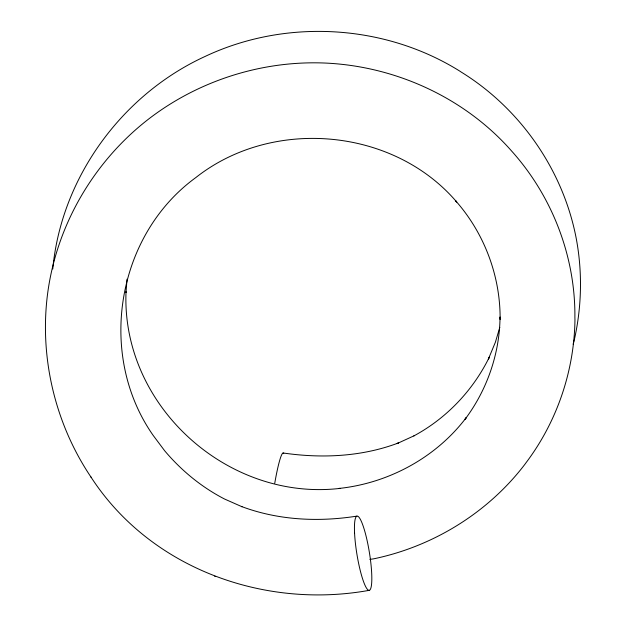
<?xml version="1.0" encoding="UTF-8"?>
<svg xmlns="http://www.w3.org/2000/svg" width="626" height="626" viewBox="0 0 626 626"><rect width="100%" height="100%" fill="white"/><g stroke="black" fill="none" stroke-linecap="round" stroke-linejoin="round"><path stroke-width="0.94" d="M127.008 279.173L125.998 292.569L126.022 291.747C121.327 405.726 227.473 501.582 340.121 488.382L338.838 488.468C388.589 483.217 436.032 457.575 466.315 417.534L464.977 419.373C487.051 389.998 499.634 353.76 500.041 316.983L500.111 319.354C500.471 276.05 484.297 233.13 455.579 200.727L456.745 202.034C393.308 127.594 272.216 117.187 195.828 177.565C116.209 235.486 96.787 354.965 153.214 435.461L164.654 450.759C181.29 470.517 201.564 487.169 224.554 499.024L241.988 506.731L241.519 506.512C278.202 520.276 318.423 522.194 356.89 516.121M52.772 269.016C61.215 177.753 121.835 94.729 204.835 56.567C285.378 18.42 384.278 23.905 459.891 71.184L461.096 71.998C520.128 108.392 562.954 169.771 576.131 237.911L576.554 240.173C582.603 273.703 581.617 308.289 573.94 341.475L573.134 344.19M499.798 327.375L495.393 342.219L488.35 359.16L489.321 357.149C473.068 390.397 446.432 418.411 413.802 435.939M414.412 435.641L397.095 443.576L398.488 442.926C361.844 456.8 321.639 458.615 283.132 452.981M369.88 559.409L373.745 558.815C433.192 546.404 487.967 512.733 524.854 464.359L526.192 462.52C557.015 421.595 574.238 370.999 574.958 319.784L574.887 317.413C575.466 257.176 552.727 197.55 512.89 152.454L511.724 151.156C465.095 98.047 396.274 66.426 325.903 63.085C263.296 60.252 200.242 79.972 150.279 117.782C93.384 160.999 54.908 227.457 47.013 298.579C40.15 360.85 56.004 424.976 90.911 476.973L91.122 477.27M369.371 590.31C264.031 609.45 150.13 568.408 90.911 476.973M214.702 576.217L215.172 576.436M274.751 483.256A37.63 3.811 -81.3 0 1 283.735 453.631M354.582 533.289A37.63 6.299 80.7 0 0 368.769 590.326A37.63 6.299 80.7 0 0 366.053 536.036A37.63 6.299 80.7 0 0 354.582 533.289"/></g></svg>
